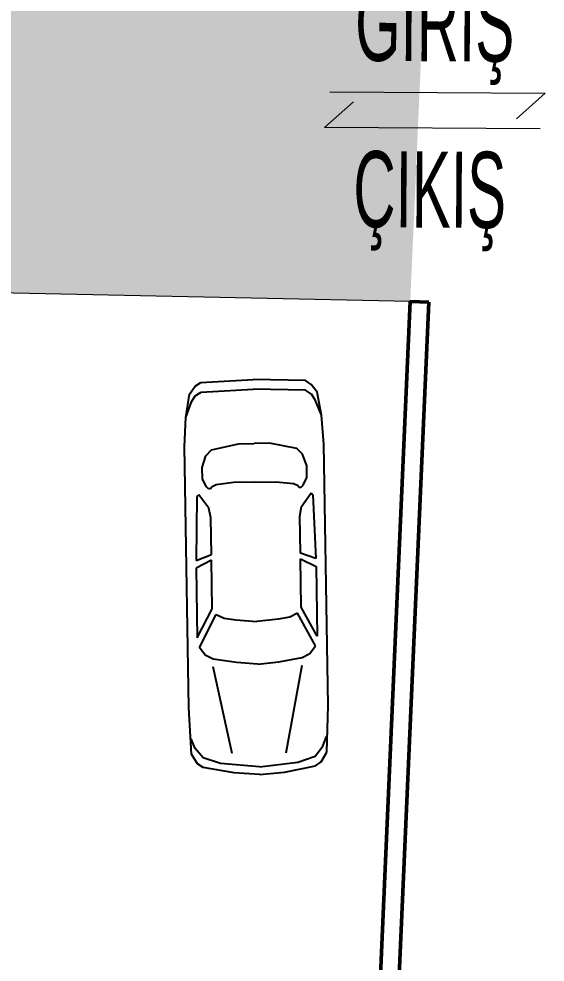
# Model space of a CAD drawing. Header units: centimetres. Extents: x 63871 to 181827, y -95930 to 42199.
# Drawn here: x 178153 to 178721, y 22940 to 23957 of the extents above; entities that cross this region are included whole.
import ezdxf

# ---------------------------------------------------------------- set-up
doc = ezdxf.new("R2010")
doc.units = ezdxf.units.CM
for name, color, linetype, lineweight in [('A-AREA-IDEN', 7, 'Continuous', 9), ('ARA SINIRLAR', 225, 'Continuous', 15), ('ARM_Pen_No__252', 8, 'Continuous', 18), ('OLUK', 222, 'Continuous', 15), ('PARSEL SINIRI', 12, 'Continuous', 50)]:
    doc.layers.add(name, color=color, linetype=linetype, lineweight=lineweight)
doc.layers.add('furn', color=7, linetype='Continuous')
doc.styles.add('Arial', font='Arial.ttf', dxfattribs={"height": 250})

# ---------------------------------------------------------------- blocks, each defined once
blk = doc.blocks.new('02PCAR03')
at = {"color": 0, "linetype": 'ByBlock'}
for p, q in [((-185, 35), (-197, 33)), ((-185, 35), (-193, 32)), ((-170, 36), (-185, 35)), ((-35, 36), (-170, 36)), ((-11, 35), (-35, 36)), ((-14, 33), (-19, 35)), ((-6, 32), (-11, 35)), ((-201, 30), (-203, 27)), ((-197, 33), (-201, 30)), ((-196, 30), (-198, 27)), ((-193, 32), (-196, 30)), ((-145, 29), (-144, 30)), ((-144, 30), (-111, 31)), ((-111, 31), (-114, 23)), ((-111, 23), (-107, 31)), ((-107, 31), (-71, 31)), ((-71, 31), (-86, 23)), ((-66, 30), (-83, 21)), ((-62, 27), (-66, 30)), ((-9, 29), (-14, 33)), ((-4, 29), (-6, 32)), ((-203, 27), (-204, 0)), ((-198, 27), (-199, 0)), ((-165, 25), (-168, 22)), ((-159, 27), (-165, 25)), ((-153, 27), (-159, 27)), ((-149, 25), (-153, 27)), ((-148, 24), (-149, 25)), ((-138, 24), (-145, 29)), ((-60, 23), (-62, 27)), ((-6, 20), (-9, 29)), ((-1, 13), (-4, 29)), ((-168, 22), (-171, 8)), ((-151, 11), (-150, 20)), ((-150, 20), (-149, 22)), ((-149, 22), (-148, 23)), ((-148, 23), (-148, 24)), ((-133, 23), (-138, 24)), ((-114, 23), (-133, 23)), ((-86, 23), (-111, 23)), ((-83, 21), (-81, 17)), ((-58, 11), (-60, 23)), ((-11, 14), (-56, 23)), ((-4, 0), (-6, 20)), ((-81, 17), (-80, 11)), ((-151, 0), (-151, 11)), ((-80, 11), (-79, 0)), ((-57, 0), (-58, 11)), ((0, 0), (-1, 13)), ((-171, 8), (-171, 0)), ((-203, -27), (-204, 0)), ((-198, -27), (-199, 0)), ((-171, -8), (-171, 0)), ((-151, 0), (-151, -11)), ((-80, -11), (-79, 0)), ((-57, 0), (-58, -11)), ((-4, 0), (-6, -20)), ((0, 0), (-1, -13)), ((-168, -22), (-171, -8)), ((-151, -11), (-150, -20)), ((-81, -17), (-80, -11)), ((-58, -11), (-60, -23)), ((-11, -14), (-56, -23)), ((-1, -13), (-4, -29)), ((-83, -21), (-81, -17)), ((-165, -25), (-168, -22)), ((-150, -20), (-149, -22)), ((-149, -22), (-148, -23)), ((-148, -24), (-149, -25)), ((-148, -23), (-148, -24)), ((-138, -24), (-145, -29)), ((-133, -23), (-138, -24)), ((-114, -23), (-133, -23)), ((-111, -31), (-114, -23)), ((-86, -23), (-111, -23)), ((-111, -23), (-107, -31)), ((-71, -31), (-86, -23)), ((-66, -30), (-83, -21)), ((-60, -23), (-62, -27)), ((-6, -20), (-9, -29)), ((-201, -30), (-203, -27)), ((-196, -30), (-198, -27)), ((-159, -27), (-165, -25)), ((-153, -27), (-159, -27)), ((-149, -25), (-153, -27)), ((-145, -29), (-144, -30)), ((-62, -27), (-66, -30)), ((-9, -29), (-14, -33)), ((-4, -29), (-6, -32)), ((-197, -33), (-201, -30)), ((-185, -35), (-197, -33)), ((-193, -32), (-196, -30)), ((-185, -35), (-193, -32)), ((-144, -30), (-111, -31)), ((-107, -31), (-71, -31)), ((-14, -33), (-19, -35)), ((-6, -32), (-11, -35)), ((-170, -36), (-185, -35)), ((-35, -36), (-170, -36)), ((-11, -35), (-35, -36))]:
    blk.add_line(p, q, dxfattribs=at)
blk = doc.blocks.new('VAZİYET PLANI')
at = {"layer": 'ARM_Pen_No__252'}
h = blk.add_hatch(dxfattribs=at)
h.set_pattern_fill('AR-HBONE', color=256, scale=0.51)
h.set_pattern_definition([(45, (-177951.86, -14930.114), (0, 73.27889), [155.448, -51.816]), (135, (-177915.22, -14893.474), (7e-15, 73.27889), [155.448, -51.816])])
h.paths.add_polyline_path([(-2120.2, 12277.2), (-2253.9, 9232.9), (-7195.1, 9337.4), (-6197.4, 12277.2)], flags=16)
h.paths.add_polyline_path([(-5125.4, 15515.8), (-2357.2, 23672.5), (-2865.8, 23896), (-7797.7, 9350.1), (-10518.2, 9407.7), (-10683.6, 8961), (623.4, 8722.4), (643.2, 9171.7), (-1702.9, 9221.3), (-1092.5, 23116.6), (-1633.6, 23354.4), (-1935.7, 15952.7), (-1958.7, 15952.7), (-1976.5, 15548.8)])
h.paths.add_polyline_path([(-1976.5, 15548.8), (-5125.4, 15515.8), (-6122.7, 12576.9), (-2107, 12576.9)])
at = {"layer": 'A-AREA-IDEN'}
for p, q in [((536.5, 8948.2), (768.8, 8946.7)), ((768.8, 8946.7), (737.8, 8919.1)), ((531, 8909.6), (562, 8937.2)), ((763.3, 8908.1), (531, 8909.6))]:
    blk.add_line(p, q, dxfattribs=at)
at = {"layer": 'ARA SINIRLAR'}
blk.add_line((623.3, 8722), (-10683.6, 8961), dxfattribs=at)
at = {"layer": 'PARSEL SINIRI'}
blk.add_line((643.3, 8721.5), (623.4, 8722), dxfattribs=at)
for points in [[(491.4, 5710.5), (544.4, 6924.4), (594.3, 8062), (623.4, 8722.4)], [(511.4, 5709.7), (564.4, 6923.5), (614.3, 8061.1), (643.3, 8721.5)]]:
    blk.add_lwpolyline(points, dxfattribs=at)
at = {"layer": 'furn', "linetype": 'Continuous', "xscale": 2.086125961570064, "yscale": 2.086125961570064, "zscale": 2.086125961570064, "rotation": 270.9296038315418}
blk.add_blockref('02PCAR03', (460.8, 8212.5), dxfattribs=at)
at = {"layer": 'A-AREA-IDEN', "style": 'Arial', "width": 0.55}
for s, p in [('GİRİŞ', (563.7, 8981.6)), ('ÇIKIŞ', (561.8, 8802.3))]:
    blk.add_text(s, height=82.06, rotation=359.6271, dxfattribs=at).set_placement(p)

msp = doc.modelspace()

# ---------------------------------------------------------------- block references
at = {"layer": 'OLUK'}
msp.add_blockref('VAZİYET PLANI', (177951.9, 14930.1), dxfattribs=at)

doc.saveas('drawing.dxf')
